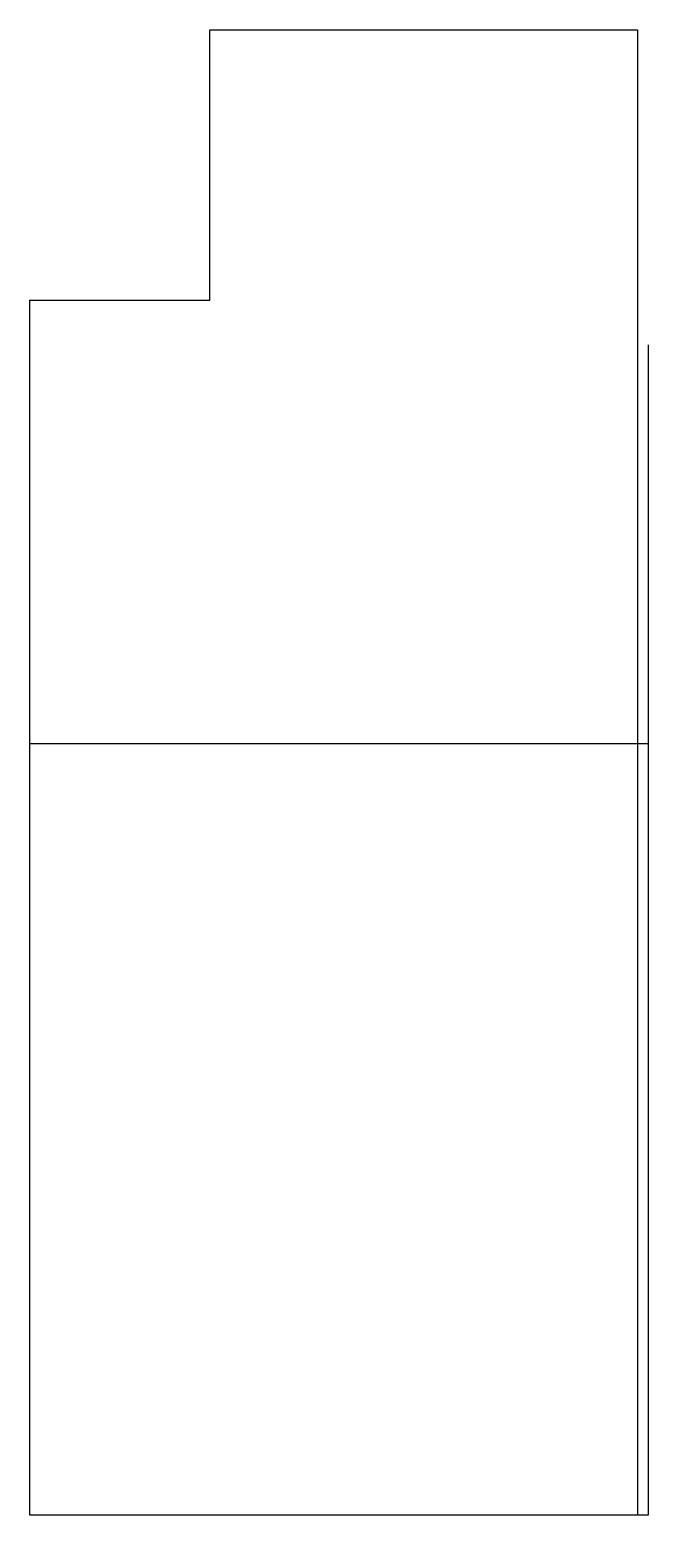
# Model space of a CAD drawing. Header units: millimetres. Extents: x -13.5 to 0.2, y -75 to -42.
import ezdxf

# ---------------------------------------------------------------- set-up
doc = ezdxf.new("R2010")
doc.units = ezdxf.units.MM
doc.layers.get('0').update_dxf_attribs({"linetype": 'CONTINUOUS'})

msp = doc.modelspace()

# ---------------------------------------------------------------- linework, layer by layer
msp.add_line((0.209, -49), (0.209, -75))
for points in [[(-9.534, -48.011), (-9.534, -42), (-0.034, -42), (-0.034, -75), (-13.534, -75), (-13.534, -48.011)], [(-13.534, -57.857), (0.209, -57.857), (0.209, -75), (-13.534, -75)]]:
    msp.add_lwpolyline(points, close=True)

doc.saveas('drawing.dxf')
